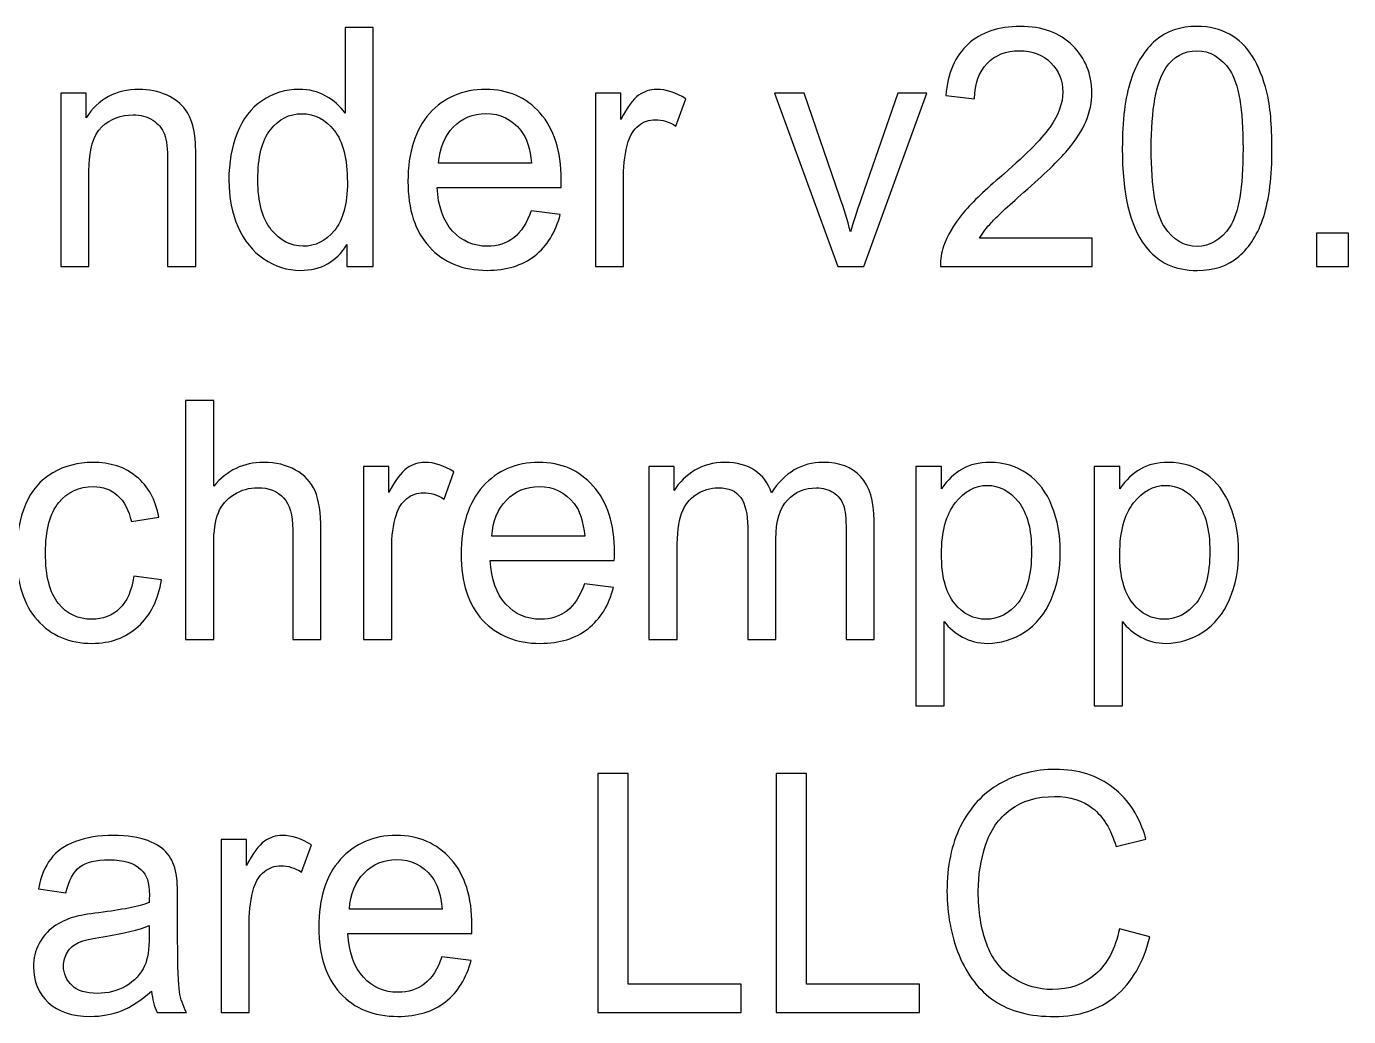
# Model space of a CAD drawing. Header units: millimetres. Extents: x -68.5 to -4.6, y 48.6 to 61.3.
# Drawn here: x -53.58 to -37.66, y 49.35 to 61.27 of the extents above; entities that cross this region are included whole.
import ezdxf

# ---------------------------------------------------------------- set-up
doc = ezdxf.new("R2010")
doc.units = ezdxf.units.MM
doc.header["$MEASUREMENT"] = 0
doc.layers.add('Layer 1', color=7, linetype='Continuous')

msp = doc.modelspace()

# ---------------------------------------------------------------- linework, layer by layer
at = {"layer": 'Layer 1', "color": 5}
for points, knots in [([(-49.7246, 58.3824), (-49.7246, 58.3824), (-49.7246, 58.6458), (-49.7246, 58.6458), (-49.7246, 58.6458), (-49.8513, 58.4387), (-50.0379, 58.3355), (-50.2843, 58.3355), (-50.2843, 58.3355), (-50.4439, 58.3355), (-50.5905, 58.3811), (-50.7244, 58.4729), (-50.7244, 58.4729), (-50.8582, 58.564), (-50.9618, 58.692), (-51.0357, 58.8569), (-51.0357, 58.8569), (-51.1091, 59.021), (-51.1458, 59.2093), (-51.1458, 59.4231), (-51.1458, 59.4231), (-51.1458, 59.6309), (-51.1124, 59.8198), (-51.0461, 59.9894), (-51.0461, 59.9894), (-50.9792, 60.1589), (-50.8794, 60.2889), (-50.7463, 60.3787), (-50.7463, 60.3787), (-50.6131, 60.4692), (-50.4638, 60.5148), (-50.2991, 60.5148), (-50.2991, 60.5148), (-50.1788, 60.5148), (-50.0713, 60.488), (-49.9774, 60.435), (-49.9774, 60.435), (-49.8829, 60.3821), (-49.8063, 60.3131), (-49.7471, 60.2279), (-49.7471, 60.2279), (-49.7471, 60.2279), (-49.7471, 61.2606), (-49.7471, 61.2606), (-49.7471, 61.2606), (-49.7471, 61.2606), (-49.4099, 61.2606), (-49.4099, 61.2606), (-49.4099, 61.2606), (-49.4099, 61.2606), (-49.4099, 58.3824), (-49.4099, 58.3824), (-49.4099, 58.3824), (-49.4099, 58.3824), (-49.7246, 58.3824), (-49.7246, 58.3824)], [0, 0, 0, 0, 0.0666667, 0.0666667, 0.0666667, 0.0666667, 0.1333333, 0.1333333, 0.1333333, 0.1333333, 0.2, 0.2, 0.2, 0.2, 0.2666667, 0.2666667, 0.2666667, 0.2666667, 0.3333333, 0.3333333, 0.3333333, 0.3333333, 0.4, 0.4, 0.4, 0.4, 0.4666667, 0.4666667, 0.4666667, 0.4666667, 0.5333333, 0.5333333, 0.5333333, 0.5333333, 0.6, 0.6, 0.6, 0.6, 0.6666667, 0.6666667, 0.6666667, 0.6666667, 0.7333333, 0.7333333, 0.7333333, 0.7333333, 0.8, 0.8, 0.8, 0.8, 0.8666667, 0.8666667, 0.8666667, 0.8666667, 1, 1, 1, 1]), ([(-40.7521, 58.7222), (-40.7521, 58.7222), (-40.7521, 58.3824), (-40.7521, 58.3824), (-40.7521, 58.3824), (-40.7521, 58.3824), (-42.5786, 58.3824), (-42.5786, 58.3824), (-42.5786, 58.3824), (-42.5812, 58.4675), (-42.5684, 58.5493), (-42.5395, 58.6277), (-42.5395, 58.6277), (-42.4931, 58.7577), (-42.4185, 58.885), (-42.3162, 59.011), (-42.3162, 59.011), (-42.2132, 59.1363), (-42.0653, 59.2817), (-41.8722, 59.4466), (-41.8722, 59.4466), (-41.5718, 59.7032), (-41.3685, 59.9063), (-41.263, 60.0564), (-41.263, 60.0564), (-41.1574, 60.2058), (-41.1047, 60.3479), (-41.1047, 60.4813), (-41.1047, 60.4813), (-41.1047, 60.6213), (-41.1529, 60.7393), (-41.2488, 60.8358), (-41.2488, 60.8358), (-41.3453, 60.9316), (-41.4708, 60.9798), (-41.6252, 60.9798), (-41.6252, 60.9798), (-41.7886, 60.9798), (-41.9192, 60.9289), (-42.017, 60.8264), (-42.017, 60.8264), (-42.1154, 60.7245), (-42.165, 60.5831), (-42.1663, 60.4029), (-42.1663, 60.4029), (-42.1663, 60.4029), (-42.515, 60.4397), (-42.515, 60.4397), (-42.515, 60.4397), (-42.4912, 60.7111), (-42.4011, 60.9175), (-42.2454, 61.0596), (-42.2454, 61.0596), (-42.0897, 61.2017), (-41.88, 61.2727), (-41.6175, 61.2727), (-41.6175, 61.2727), (-41.3524, 61.2727), (-41.1427, 61.1956), (-40.9883, 61.0428), (-40.9883, 61.0428), (-40.8332, 60.8894), (-40.7559, 60.6997), (-40.7559, 60.4732), (-40.7559, 60.4732), (-40.7559, 60.358), (-40.7785, 60.2447), (-40.8242, 60.1335), (-40.8242, 60.1335), (-40.8692, 60.0222), (-40.9445, 59.9049), (-41.0493, 59.7823), (-41.0493, 59.7823), (-41.1543, 59.659), (-41.3286, 59.4901), (-41.5724, 59.2757), (-41.5724, 59.2757), (-41.7757, 59.0974), (-41.9063, 58.9768), (-41.9643, 58.9131), (-41.9643, 58.9131), (-42.0222, 58.8502), (-42.0698, 58.7865), (-42.1077, 58.7222), (-42.1077, 58.7222), (-42.1077, 58.7222), (-40.7521, 58.7222), (-40.7521, 58.7222)], [0, 0, 0, 0, 0.0434783, 0.0434783, 0.0434783, 0.0434783, 0.0869565, 0.0869565, 0.0869565, 0.0869565, 0.1304348, 0.1304348, 0.1304348, 0.1304348, 0.173913, 0.173913, 0.173913, 0.173913, 0.2173913, 0.2173913, 0.2173913, 0.2173913, 0.2608696, 0.2608696, 0.2608696, 0.2608696, 0.3043478, 0.3043478, 0.3043478, 0.3043478, 0.3478261, 0.3478261, 0.3478261, 0.3478261, 0.3913043, 0.3913043, 0.3913043, 0.3913043, 0.4347826, 0.4347826, 0.4347826, 0.4347826, 0.4782609, 0.4782609, 0.4782609, 0.4782609, 0.5217391, 0.5217391, 0.5217391, 0.5217391, 0.5652174, 0.5652174, 0.5652174, 0.5652174, 0.6086957, 0.6086957, 0.6086957, 0.6086957, 0.6521739, 0.6521739, 0.6521739, 0.6521739, 0.6956522, 0.6956522, 0.6956522, 0.6956522, 0.7391304, 0.7391304, 0.7391304, 0.7391304, 0.7826087, 0.7826087, 0.7826087, 0.7826087, 0.826087, 0.826087, 0.826087, 0.826087, 0.8695652, 0.8695652, 0.8695652, 0.8695652, 0.9130435, 0.9130435, 0.9130435, 0.9130435, 1, 1, 1, 1]), ([(-40.3886, 59.8017), (-40.3886, 60.1422), (-40.3552, 60.4163), (-40.2876, 60.6233), (-40.2876, 60.6233), (-40.2207, 60.8311), (-40.1204, 60.9912), (-39.9878, 61.1038), (-39.9878, 61.1038), (-39.8553, 61.2164), (-39.6886, 61.2727), (-39.488, 61.2727), (-39.488, 61.2727), (-39.3393, 61.2727), (-39.2094, 61.2412), (-39.0974, 61.1789), (-39.0974, 61.1789), (-38.9855, 61.1172), (-38.8934, 61.0274), (-38.8202, 60.9101), (-38.8202, 60.9101), (-38.7474, 60.7929), (-38.6902, 60.6501), (-38.649, 60.4819), (-38.649, 60.4819), (-38.6071, 60.3137), (-38.5866, 60.0872), (-38.5866, 59.8017), (-38.5866, 59.8017), (-38.5866, 59.464), (-38.62, 59.1919), (-38.6863, 58.9842), (-38.6863, 58.9842), (-38.7532, 58.7764), (-38.8529, 58.6163), (-38.9855, 58.503), (-38.9855, 58.503), (-39.118, 58.3898), (-39.2853, 58.3335), (-39.488, 58.3335), (-39.488, 58.3335), (-39.7543, 58.3335), (-39.9634, 58.4327), (-40.1152, 58.6317), (-40.1152, 58.6317), (-40.2973, 58.8709), (-40.3886, 59.2616), (-40.3886, 59.8017)], [0, 0, 0, 0, 0.0769231, 0.0769231, 0.0769231, 0.0769231, 0.1538462, 0.1538462, 0.1538462, 0.1538462, 0.2307692, 0.2307692, 0.2307692, 0.2307692, 0.3076923, 0.3076923, 0.3076923, 0.3076923, 0.3846154, 0.3846154, 0.3846154, 0.3846154, 0.4615385, 0.4615385, 0.4615385, 0.4615385, 0.5384615, 0.5384615, 0.5384615, 0.5384615, 0.6153846, 0.6153846, 0.6153846, 0.6153846, 0.6923077, 0.6923077, 0.6923077, 0.6923077, 0.7692308, 0.7692308, 0.7692308, 0.7692308, 0.8461538, 0.8461538, 0.8461538, 0.8461538, 1, 1, 1, 1]), ([(-40.0399, 59.8017), (-40.0399, 59.3293), (-39.9866, 59.015), (-39.8804, 58.8582), (-39.8804, 58.8582), (-39.7743, 58.7021), (-39.6436, 58.6236), (-39.488, 58.6236), (-39.488, 58.6236), (-39.3316, 58.6236), (-39.201, 58.7027), (-39.0948, 58.8595), (-39.0948, 58.8595), (-38.9887, 59.0163), (-38.9353, 59.3306), (-38.9353, 59.8017), (-38.9353, 59.8017), (-38.9353, 60.2755), (-38.9887, 60.5905), (-39.0948, 60.746), (-39.0948, 60.746), (-39.201, 60.9021), (-39.3328, 60.9798), (-39.4912, 60.9798), (-39.4912, 60.9798), (-39.6475, 60.9798), (-39.7717, 60.9108), (-39.8649, 60.7734), (-39.8649, 60.7734), (-39.9814, 60.5985), (-40.0399, 60.2742), (-40.0399, 59.8017)], [0, 0, 0, 0, 0.1111111, 0.1111111, 0.1111111, 0.1111111, 0.2222222, 0.2222222, 0.2222222, 0.2222222, 0.3333333, 0.3333333, 0.3333333, 0.3333333, 0.4444444, 0.4444444, 0.4444444, 0.4444444, 0.5555556, 0.5555556, 0.5555556, 0.5555556, 0.6666667, 0.6666667, 0.6666667, 0.6666667, 0.7777778, 0.7777778, 0.7777778, 0.7777778, 1, 1, 1, 1]), ([(-53.1698, 58.3824), (-53.1698, 58.3824), (-53.1698, 60.4672), (-53.1698, 60.4672), (-53.1698, 60.4672), (-53.1698, 60.4672), (-52.8649, 60.4672), (-52.8649, 60.4672), (-52.8649, 60.4672), (-52.8649, 60.4672), (-52.8649, 60.171), (-52.8649, 60.171), (-52.8649, 60.171), (-52.7175, 60.4002), (-52.5052, 60.5148), (-52.2279, 60.5148), (-52.2279, 60.5148), (-52.107, 60.5148), (-51.9963, 60.492), (-51.8953, 60.4471), (-51.8953, 60.4471), (-51.7936, 60.4015), (-51.7183, 60.3425), (-51.6681, 60.2688), (-51.6681, 60.2688), (-51.6173, 60.1958), (-51.5826, 60.1087), (-51.562, 60.0081), (-51.562, 60.0081), (-51.5497, 59.9425), (-51.5433, 59.8279), (-51.5433, 59.6644), (-51.5433, 59.6644), (-51.5433, 59.6644), (-51.5433, 58.3824), (-51.5433, 58.3824), (-51.5433, 58.3824), (-51.5433, 58.3824), (-51.8831, 58.3824), (-51.8831, 58.3824), (-51.8831, 58.3824), (-51.8831, 58.3824), (-51.8831, 59.651), (-51.8831, 59.651), (-51.8831, 59.651), (-51.8831, 59.7944), (-51.8959, 59.9023), (-51.9222, 59.974), (-51.9222, 59.974), (-51.9487, 60.045), (-51.9956, 60.102), (-52.0625, 60.1442), (-52.0625, 60.1442), (-52.1301, 60.1871), (-52.2085, 60.2085), (-52.2993, 60.2085), (-52.2993, 60.2085), (-52.4441, 60.2085), (-52.5683, 60.1603), (-52.6738, 60.0651), (-52.6738, 60.0651), (-52.7786, 59.9693), (-52.8308, 59.7883), (-52.8308, 59.521), (-52.8308, 59.521), (-52.8308, 59.521), (-52.8308, 58.3824), (-52.8308, 58.3824), (-52.8308, 58.3824), (-52.8308, 58.3824), (-53.1698, 58.3824), (-53.1698, 58.3824)], [0, 0, 0, 0, 0.0526316, 0.0526316, 0.0526316, 0.0526316, 0.1052632, 0.1052632, 0.1052632, 0.1052632, 0.1578947, 0.1578947, 0.1578947, 0.1578947, 0.2105263, 0.2105263, 0.2105263, 0.2105263, 0.2631579, 0.2631579, 0.2631579, 0.2631579, 0.3157895, 0.3157895, 0.3157895, 0.3157895, 0.3684211, 0.3684211, 0.3684211, 0.3684211, 0.4210526, 0.4210526, 0.4210526, 0.4210526, 0.4736842, 0.4736842, 0.4736842, 0.4736842, 0.5263158, 0.5263158, 0.5263158, 0.5263158, 0.5789474, 0.5789474, 0.5789474, 0.5789474, 0.6315789, 0.6315789, 0.6315789, 0.6315789, 0.6842105, 0.6842105, 0.6842105, 0.6842105, 0.7368421, 0.7368421, 0.7368421, 0.7368421, 0.7894737, 0.7894737, 0.7894737, 0.7894737, 0.8421053, 0.8421053, 0.8421053, 0.8421053, 0.8947368, 0.8947368, 0.8947368, 0.8947368, 1, 1, 1, 1]), ([(-47.5062, 59.0539), (-47.5062, 59.0539), (-47.1556, 59.009), (-47.1556, 59.009), (-47.1556, 59.009), (-47.2109, 58.7952), (-47.3133, 58.6297), (-47.4625, 58.5117), (-47.4625, 58.5117), (-47.6124, 58.3945), (-47.8035, 58.3355), (-48.0357, 58.3355), (-48.0357, 58.3355), (-48.3284, 58.3355), (-48.5608, 58.4293), (-48.7319, 58.6169), (-48.7319, 58.6169), (-48.9036, 58.8046), (-48.9893, 59.0679), (-48.9893, 59.407), (-48.9893, 59.407), (-48.9893, 59.7582), (-48.9024, 60.0303), (-48.7293, 60.2239), (-48.7293, 60.2239), (-48.5556, 60.4176), (-48.331, 60.5148), (-48.0544, 60.5148), (-48.0544, 60.5148), (-47.7868, 60.5148), (-47.568, 60.4196), (-47.3988, 60.23), (-47.3988, 60.23), (-47.229, 60.0403), (-47.144, 59.7729), (-47.144, 59.4291), (-47.144, 59.4291), (-47.144, 59.4077), (-47.1447, 59.3762), (-47.1459, 59.3347), (-47.1459, 59.3347), (-47.1459, 59.3347), (-48.6385, 59.3347), (-48.6385, 59.3347), (-48.6385, 59.3347), (-48.6264, 59.1055), (-48.5639, 58.9299), (-48.452, 58.8086), (-48.452, 58.8086), (-48.3401, 58.6866), (-48.2011, 58.6257), (-48.0338, 58.6257), (-48.0338, 58.6257), (-47.9097, 58.6257), (-47.8035, 58.6598), (-47.7153, 58.7282), (-47.7153, 58.7282), (-47.6272, 58.7959), (-47.5577, 58.9044), (-47.5062, 59.0539)], [0, 0, 0, 0, 0.0625, 0.0625, 0.0625, 0.0625, 0.125, 0.125, 0.125, 0.125, 0.1875, 0.1875, 0.1875, 0.1875, 0.25, 0.25, 0.25, 0.25, 0.3125, 0.3125, 0.3125, 0.3125, 0.375, 0.375, 0.375, 0.375, 0.4375, 0.4375, 0.4375, 0.4375, 0.5, 0.5, 0.5, 0.5, 0.5625, 0.5625, 0.5625, 0.5625, 0.625, 0.625, 0.625, 0.625, 0.6875, 0.6875, 0.6875, 0.6875, 0.75, 0.75, 0.75, 0.75, 0.8125, 0.8125, 0.8125, 0.8125, 0.875, 0.875, 0.875, 0.875, 1, 1, 1, 1]), ([(-46.7329, 58.3824), (-46.7329, 58.3824), (-46.7329, 60.4672), (-46.7329, 60.4672), (-46.7329, 60.4672), (-46.7329, 60.4672), (-46.428, 60.4672), (-46.428, 60.4672), (-46.428, 60.4672), (-46.428, 60.4672), (-46.428, 60.1516), (-46.428, 60.1516), (-46.428, 60.1516), (-46.3501, 60.299), (-46.2781, 60.3968), (-46.2118, 60.4437), (-46.2118, 60.4437), (-46.1462, 60.4906), (-46.0735, 60.5148), (-45.9943, 60.5148), (-45.9943, 60.5148), (-45.8799, 60.5148), (-45.764, 60.4766), (-45.6456, 60.4008), (-45.6456, 60.4008), (-45.6456, 60.4008), (-45.7628, 60.0725), (-45.7628, 60.0725), (-45.7628, 60.0725), (-45.8451, 60.1241), (-45.9281, 60.1495), (-46.0111, 60.1495), (-46.0111, 60.1495), (-46.0857, 60.1495), (-46.152, 60.1261), (-46.2112, 60.0798), (-46.2112, 60.0798), (-46.2703, 60.0329), (-46.3122, 59.9686), (-46.3373, 59.8862), (-46.3373, 59.8862), (-46.3753, 59.7609), (-46.3939, 59.6235), (-46.3939, 59.474), (-46.3939, 59.474), (-46.3939, 59.474), (-46.3939, 58.3824), (-46.3939, 58.3824), (-46.3939, 58.3824), (-46.3939, 58.3824), (-46.7329, 58.3824), (-46.7329, 58.3824)], [0, 0, 0, 0, 0.0714286, 0.0714286, 0.0714286, 0.0714286, 0.1428571, 0.1428571, 0.1428571, 0.1428571, 0.2142857, 0.2142857, 0.2142857, 0.2142857, 0.2857143, 0.2857143, 0.2857143, 0.2857143, 0.3571429, 0.3571429, 0.3571429, 0.3571429, 0.4285714, 0.4285714, 0.4285714, 0.4285714, 0.5, 0.5, 0.5, 0.5, 0.5714286, 0.5714286, 0.5714286, 0.5714286, 0.6428571, 0.6428571, 0.6428571, 0.6428571, 0.7142857, 0.7142857, 0.7142857, 0.7142857, 0.7857143, 0.7857143, 0.7857143, 0.7857143, 0.8571429, 0.8571429, 0.8571429, 0.8571429, 1, 1, 1, 1]), ([(-43.8152, 58.3824), (-43.8152, 58.3824), (-44.577, 60.4672), (-44.577, 60.4672), (-44.577, 60.4672), (-44.577, 60.4672), (-44.2186, 60.4672), (-44.2186, 60.4672), (-44.2186, 60.4672), (-44.2186, 60.4672), (-43.7889, 59.2187), (-43.7889, 59.2187), (-43.7889, 59.2187), (-43.7425, 59.084), (-43.7001, 58.944), (-43.6608, 58.7986), (-43.6608, 58.7986), (-43.6306, 58.9085), (-43.5887, 59.0405), (-43.5347, 59.1953), (-43.5347, 59.1953), (-43.5347, 59.1953), (-43.0895, 60.4672), (-43.0895, 60.4672), (-43.0895, 60.4672), (-43.0895, 60.4672), (-42.7408, 60.4672), (-42.7408, 60.4672), (-42.7408, 60.4672), (-42.7408, 60.4672), (-43.4987, 58.3824), (-43.4987, 58.3824), (-43.4987, 58.3824), (-43.4987, 58.3824), (-43.8152, 58.3824), (-43.8152, 58.3824)], [0, 0, 0, 0, 0.1, 0.1, 0.1, 0.1, 0.2, 0.2, 0.2, 0.2, 0.3, 0.3, 0.3, 0.3, 0.4, 0.4, 0.4, 0.4, 0.5, 0.5, 0.5, 0.5, 0.6, 0.6, 0.6, 0.6, 0.7, 0.7, 0.7, 0.7, 0.8, 0.8, 0.8, 0.8, 1, 1, 1, 1]), ([(-50.7971, 59.4231), (-50.7971, 59.1557), (-50.743, 58.956), (-50.6349, 58.824), (-50.6349, 58.824), (-50.5269, 58.692), (-50.3995, 58.6257), (-50.2521, 58.6257), (-50.2521, 58.6257), (-50.1042, 58.6257), (-49.978, 58.6893), (-49.8744, 58.8153), (-49.8744, 58.8153), (-49.7708, 58.9413), (-49.7188, 59.1343), (-49.7188, 59.3936), (-49.7188, 59.3936), (-49.7188, 59.6791), (-49.7715, 59.8882), (-49.877, 60.0215), (-49.877, 60.0215), (-49.9825, 60.1556), (-50.1125, 60.2219), (-50.2676, 60.2219), (-50.2676, 60.2219), (-50.4181, 60.2219), (-50.5442, 60.1576), (-50.6453, 60.0296), (-50.6453, 60.0296), (-50.7463, 59.9016), (-50.7971, 59.6992), (-50.7971, 59.4231)], [0, 0, 0, 0, 0.1111111, 0.1111111, 0.1111111, 0.1111111, 0.2222222, 0.2222222, 0.2222222, 0.2222222, 0.3333333, 0.3333333, 0.3333333, 0.3333333, 0.4444444, 0.4444444, 0.4444444, 0.4444444, 0.5555556, 0.5555556, 0.5555556, 0.5555556, 0.6666667, 0.6666667, 0.6666667, 0.6666667, 0.7777778, 0.7777778, 0.7777778, 0.7777778, 1, 1, 1, 1]), ([(-48.6199, 59.6255), (-48.6199, 59.6255), (-47.5024, 59.6255), (-47.5024, 59.6255), (-47.5024, 59.6255), (-47.5172, 59.8004), (-47.5603, 59.9324), (-47.6304, 60.0195), (-47.6304, 60.0195), (-47.7385, 60.1556), (-47.8787, 60.2239), (-48.0505, 60.2239), (-48.0505, 60.2239), (-48.2062, 60.2239), (-48.3375, 60.1696), (-48.4436, 60.0611), (-48.4436, 60.0611), (-48.5498, 59.9525), (-48.6084, 59.8071), (-48.6199, 59.6255)], [0, 0, 0, 0, 0.1666667, 0.1666667, 0.1666667, 0.1666667, 0.3333333, 0.3333333, 0.3333333, 0.3333333, 0.5, 0.5, 0.5, 0.5, 0.6666667, 0.6666667, 0.6666667, 0.6666667, 1, 1, 1, 1]), ([(-38.0513, 58.3824), (-38.0513, 58.3824), (-38.0513, 58.7852), (-38.0513, 58.7852), (-38.0513, 58.7852), (-38.0513, 58.7852), (-37.6645, 58.7852), (-37.6645, 58.7852), (-37.6645, 58.7852), (-37.6645, 58.7852), (-37.6645, 58.3824), (-37.6645, 58.3824), (-37.6645, 58.3824), (-37.6645, 58.3824), (-38.0513, 58.3824), (-38.0513, 58.3824)], [0, 0, 0, 0, 0.2, 0.2, 0.2, 0.2, 0.4, 0.4, 0.4, 0.4, 0.6, 0.6, 0.6, 0.6, 1, 1, 1, 1]), ([(-51.6676, 53.8905), (-51.6676, 53.8905), (-51.6676, 56.7687), (-51.6676, 56.7687), (-51.6676, 56.7687), (-51.6676, 56.7687), (-51.3286, 56.7687), (-51.3286, 56.7687), (-51.3286, 56.7687), (-51.3286, 56.7687), (-51.3286, 55.736), (-51.3286, 55.736), (-51.3286, 55.736), (-51.1703, 55.927), (-50.9702, 56.0229), (-50.7289, 56.0229), (-50.7289, 56.0229), (-50.581, 56.0229), (-50.4522, 55.992), (-50.3429, 55.9311), (-50.3429, 55.9311), (-50.2335, 55.8707), (-50.155, 55.7863), (-50.108, 55.6791), (-50.108, 55.6791), (-50.0611, 55.5719), (-50.0373, 55.4157), (-50.0373, 55.212), (-50.0373, 55.212), (-50.0373, 55.212), (-50.0373, 53.8905), (-50.0373, 53.8905), (-50.0373, 53.8905), (-50.0373, 53.8905), (-50.3769, 53.8905), (-50.3769, 53.8905), (-50.3769, 53.8905), (-50.3769, 53.8905), (-50.3769, 55.212), (-50.3769, 55.212), (-50.3769, 55.212), (-50.3769, 55.3882), (-50.4136, 55.5169), (-50.487, 55.5973), (-50.487, 55.5973), (-50.5603, 55.6777), (-50.6646, 55.7186), (-50.799, 55.7186), (-50.799, 55.7186), (-50.8994, 55.7186), (-50.994, 55.6911), (-51.0828, 55.6369), (-51.0828, 55.6369), (-51.1716, 55.5826), (-51.2346, 55.5089), (-51.2719, 55.4157), (-51.2719, 55.4157), (-51.3098, 55.3232), (-51.3286, 55.1946), (-51.3286, 55.0311), (-51.3286, 55.0311), (-51.3286, 55.0311), (-51.3286, 53.8905), (-51.3286, 53.8905), (-51.3286, 53.8905), (-51.3286, 53.8905), (-51.6676, 53.8905), (-51.6676, 53.8905)], [0, 0, 0, 0, 0.0555556, 0.0555556, 0.0555556, 0.0555556, 0.1111111, 0.1111111, 0.1111111, 0.1111111, 0.1666667, 0.1666667, 0.1666667, 0.1666667, 0.2222222, 0.2222222, 0.2222222, 0.2222222, 0.2777778, 0.2777778, 0.2777778, 0.2777778, 0.3333333, 0.3333333, 0.3333333, 0.3333333, 0.3888889, 0.3888889, 0.3888889, 0.3888889, 0.4444444, 0.4444444, 0.4444444, 0.4444444, 0.5, 0.5, 0.5, 0.5, 0.5555556, 0.5555556, 0.5555556, 0.5555556, 0.6111111, 0.6111111, 0.6111111, 0.6111111, 0.6666667, 0.6666667, 0.6666667, 0.6666667, 0.7222222, 0.7222222, 0.7222222, 0.7222222, 0.7777778, 0.7777778, 0.7777778, 0.7777778, 0.8333333, 0.8333333, 0.8333333, 0.8333333, 0.8888889, 0.8888889, 0.8888889, 0.8888889, 1, 1, 1, 1]), ([(-52.2918, 54.6545), (-52.2918, 54.6545), (-51.9584, 54.6089), (-51.9584, 54.6089), (-51.9584, 54.6089), (-51.9945, 54.3696), (-52.0878, 54.182), (-52.2383, 54.0466), (-52.2383, 54.0466), (-52.3883, 53.9113), (-52.5729, 53.8436), (-52.7917, 53.8436), (-52.7917, 53.8436), (-53.0651, 53.8436), (-53.2857, 53.9367), (-53.4517, 54.123), (-53.4517, 54.123), (-53.6184, 54.3093), (-53.702, 54.5767), (-53.702, 54.9252), (-53.702, 54.9252), (-53.702, 55.1504), (-53.666, 55.3474), (-53.5946, 55.5162), (-53.5946, 55.5162), (-53.5225, 55.6851), (-53.4138, 55.8118), (-53.2671, 55.8962), (-53.2671, 55.8962), (-53.1211, 55.9806), (-52.9615, 56.0229), (-52.7897, 56.0229), (-52.7897, 56.0229), (-52.5722, 56.0229), (-52.394, 55.9652), (-52.2564, 55.8506), (-52.2564, 55.8506), (-52.118, 55.736), (-52.0292, 55.5739), (-51.99, 55.3628), (-51.99, 55.3628), (-51.99, 55.3628), (-52.32, 55.3098), (-52.32, 55.3098), (-52.32, 55.3098), (-52.3516, 55.4499), (-52.4069, 55.5551), (-52.4867, 55.6261), (-52.4867, 55.6261), (-52.5665, 55.6965), (-52.6629, 55.732), (-52.7762, 55.732), (-52.7762, 55.732), (-52.9473, 55.732), (-53.0863, 55.6684), (-53.1931, 55.5404), (-53.1931, 55.5404), (-53.3, 55.413), (-53.3533, 55.2113), (-53.3533, 54.9352), (-53.3533, 54.9352), (-53.3533, 54.6551), (-53.3019, 54.4514), (-53.1983, 54.3241), (-53.1983, 54.3241), (-53.0954, 54.1974), (-52.9609, 54.1338), (-52.7949, 54.1338), (-52.7949, 54.1338), (-52.6617, 54.1338), (-52.551, 54.1766), (-52.4616, 54.2618), (-52.4616, 54.2618), (-52.3721, 54.3469), (-52.3156, 54.4775), (-52.2918, 54.6545)], [0, 0, 0, 0, 0.05, 0.05, 0.05, 0.05, 0.1, 0.1, 0.1, 0.1, 0.15, 0.15, 0.15, 0.15, 0.2, 0.2, 0.2, 0.2, 0.25, 0.25, 0.25, 0.25, 0.3, 0.3, 0.3, 0.3, 0.35, 0.35, 0.35, 0.35, 0.4, 0.4, 0.4, 0.4, 0.45, 0.45, 0.45, 0.45, 0.5, 0.5, 0.5, 0.5, 0.55, 0.55, 0.55, 0.55, 0.6, 0.6, 0.6, 0.6, 0.65, 0.65, 0.65, 0.65, 0.7, 0.7, 0.7, 0.7, 0.75, 0.75, 0.75, 0.75, 0.8, 0.8, 0.8, 0.8, 0.85, 0.85, 0.85, 0.85, 0.9, 0.9, 0.9, 0.9, 1, 1, 1, 1]), ([(-49.5245, 53.8905), (-49.5245, 53.8905), (-49.5245, 55.9753), (-49.5245, 55.9753), (-49.5245, 55.9753), (-49.5245, 55.9753), (-49.2196, 55.9753), (-49.2196, 55.9753), (-49.2196, 55.9753), (-49.2196, 55.9753), (-49.2196, 55.6597), (-49.2196, 55.6597), (-49.2196, 55.6597), (-49.1417, 55.8071), (-49.0697, 55.9049), (-49.0034, 55.9518), (-49.0034, 55.9518), (-48.9378, 55.9987), (-48.8651, 56.0229), (-48.7859, 56.0229), (-48.7859, 56.0229), (-48.6715, 56.0229), (-48.5556, 55.9847), (-48.4372, 55.9089), (-48.4372, 55.9089), (-48.4372, 55.9089), (-48.5544, 55.5806), (-48.5544, 55.5806), (-48.5544, 55.5806), (-48.6367, 55.6322), (-48.7197, 55.6576), (-48.8027, 55.6576), (-48.8027, 55.6576), (-48.8773, 55.6576), (-48.9436, 55.6342), (-49.0028, 55.5879), (-49.0028, 55.5879), (-49.0619, 55.541), (-49.1038, 55.4767), (-49.1289, 55.3943), (-49.1289, 55.3943), (-49.1669, 55.269), (-49.1855, 55.1316), (-49.1855, 54.9821), (-49.1855, 54.9821), (-49.1855, 54.9821), (-49.1855, 53.8905), (-49.1855, 53.8905), (-49.1855, 53.8905), (-49.1855, 53.8905), (-49.5245, 53.8905), (-49.5245, 53.8905)], [0, 0, 0, 0, 0.0714286, 0.0714286, 0.0714286, 0.0714286, 0.1428571, 0.1428571, 0.1428571, 0.1428571, 0.2142857, 0.2142857, 0.2142857, 0.2142857, 0.2857143, 0.2857143, 0.2857143, 0.2857143, 0.3571429, 0.3571429, 0.3571429, 0.3571429, 0.4285714, 0.4285714, 0.4285714, 0.4285714, 0.5, 0.5, 0.5, 0.5, 0.5714286, 0.5714286, 0.5714286, 0.5714286, 0.6428571, 0.6428571, 0.6428571, 0.6428571, 0.7142857, 0.7142857, 0.7142857, 0.7142857, 0.7857143, 0.7857143, 0.7857143, 0.7857143, 0.8571429, 0.8571429, 0.8571429, 0.8571429, 1, 1, 1, 1]), ([(-46.8654, 54.562), (-46.8654, 54.562), (-46.5148, 54.5171), (-46.5148, 54.5171), (-46.5148, 54.5171), (-46.5701, 54.3033), (-46.6725, 54.1378), (-46.8217, 54.0198), (-46.8217, 54.0198), (-46.9716, 53.9026), (-47.1627, 53.8436), (-47.3949, 53.8436), (-47.3949, 53.8436), (-47.6876, 53.8436), (-47.92, 53.9374), (-48.0911, 54.125), (-48.0911, 54.125), (-48.2628, 54.3127), (-48.3485, 54.576), (-48.3485, 54.9151), (-48.3485, 54.9151), (-48.3485, 55.2663), (-48.2616, 55.5384), (-48.0885, 55.732), (-48.0885, 55.732), (-47.9148, 55.9257), (-47.6902, 56.0229), (-47.4136, 56.0229), (-47.4136, 56.0229), (-47.146, 56.0229), (-46.9272, 55.9277), (-46.758, 55.7381), (-46.758, 55.7381), (-46.5882, 55.5484), (-46.5032, 55.281), (-46.5032, 54.9372), (-46.5032, 54.9372), (-46.5032, 54.9158), (-46.5039, 54.8843), (-46.5051, 54.8428), (-46.5051, 54.8428), (-46.5051, 54.8428), (-47.9977, 54.8428), (-47.9977, 54.8428), (-47.9977, 54.8428), (-47.9856, 54.6136), (-47.9231, 54.438), (-47.8112, 54.3167), (-47.8112, 54.3167), (-47.6993, 54.1947), (-47.5603, 54.1338), (-47.393, 54.1338), (-47.393, 54.1338), (-47.2689, 54.1338), (-47.1627, 54.1679), (-47.0745, 54.2363), (-47.0745, 54.2363), (-46.9864, 54.304), (-46.9169, 54.4125), (-46.8654, 54.562)], [0, 0, 0, 0, 0.0625, 0.0625, 0.0625, 0.0625, 0.125, 0.125, 0.125, 0.125, 0.1875, 0.1875, 0.1875, 0.1875, 0.25, 0.25, 0.25, 0.25, 0.3125, 0.3125, 0.3125, 0.3125, 0.375, 0.375, 0.375, 0.375, 0.4375, 0.4375, 0.4375, 0.4375, 0.5, 0.5, 0.5, 0.5, 0.5625, 0.5625, 0.5625, 0.5625, 0.625, 0.625, 0.625, 0.625, 0.6875, 0.6875, 0.6875, 0.6875, 0.75, 0.75, 0.75, 0.75, 0.8125, 0.8125, 0.8125, 0.8125, 0.875, 0.875, 0.875, 0.875, 1, 1, 1, 1]), ([(-46.0883, 53.8905), (-46.0883, 53.8905), (-46.0883, 55.9753), (-46.0883, 55.9753), (-46.0883, 55.9753), (-46.0883, 55.9753), (-45.7853, 55.9753), (-45.7853, 55.9753), (-45.7853, 55.9753), (-45.7853, 55.9753), (-45.7853, 55.6831), (-45.7853, 55.6831), (-45.7853, 55.6831), (-45.7222, 55.785), (-45.6386, 55.8674), (-45.5343, 55.929), (-45.5343, 55.929), (-45.4301, 55.9914), (-45.3111, 56.0229), (-45.1779, 56.0229), (-45.1779, 56.0229), (-45.03, 56.0229), (-44.9083, 55.9907), (-44.8138, 55.9264), (-44.8138, 55.9264), (-44.7185, 55.862), (-44.6516, 55.7729), (-44.613, 55.6576), (-44.613, 55.6576), (-44.4541, 55.9009), (-44.2482, 56.0229), (-43.9947, 56.0229), (-43.9947, 56.0229), (-43.7959, 56.0229), (-43.6434, 55.9652), (-43.5367, 55.8506), (-43.5367, 55.8506), (-43.4298, 55.736), (-43.3764, 55.5598), (-43.3764, 55.3219), (-43.3764, 55.3219), (-43.3764, 55.3219), (-43.3764, 53.8905), (-43.3764, 53.8905), (-43.3764, 53.8905), (-43.3764, 53.8905), (-43.7136, 53.8905), (-43.7136, 53.8905), (-43.7136, 53.8905), (-43.7136, 53.8905), (-43.7136, 55.204), (-43.7136, 55.204), (-43.7136, 55.204), (-43.7136, 55.3454), (-43.7246, 55.4472), (-43.7464, 55.5095), (-43.7464, 55.5095), (-43.7689, 55.5712), (-43.8088, 55.6215), (-43.8661, 55.6597), (-43.8661, 55.6597), (-43.924, 55.6972), (-43.9921, 55.7166), (-44.07, 55.7166), (-44.07, 55.7166), (-44.2109, 55.7166), (-44.3274, 55.6677), (-44.4206, 55.5699), (-44.4206, 55.5699), (-44.5133, 55.4727), (-44.5603, 55.3165), (-44.5603, 55.1021), (-44.5603, 55.1021), (-44.5603, 55.1021), (-44.5603, 53.8905), (-44.5603, 53.8905), (-44.5603, 53.8905), (-44.5603, 53.8905), (-44.8993, 53.8905), (-44.8993, 53.8905), (-44.8993, 53.8905), (-44.8993, 53.8905), (-44.8993, 55.2448), (-44.8993, 55.2448), (-44.8993, 55.2448), (-44.8993, 55.4023), (-44.927, 55.5203), (-44.9824, 55.5987), (-44.9824, 55.5987), (-45.0377, 55.6771), (-45.1277, 55.7166), (-45.2539, 55.7166), (-45.2539, 55.7166), (-45.349, 55.7166), (-45.4372, 55.6905), (-45.5183, 55.6375), (-45.5183, 55.6375), (-45.5993, 55.5853), (-45.6585, 55.5089), (-45.6945, 55.4084), (-45.6945, 55.4084), (-45.7312, 55.3072), (-45.7493, 55.1617), (-45.7493, 54.9721), (-45.7493, 54.9721), (-45.7493, 54.9721), (-45.7493, 53.8905), (-45.7493, 53.8905), (-45.7493, 53.8905), (-45.7493, 53.8905), (-46.0883, 53.8905), (-46.0883, 53.8905)], [0, 0, 0, 0, 0.0344828, 0.0344828, 0.0344828, 0.0344828, 0.0689655, 0.0689655, 0.0689655, 0.0689655, 0.1034483, 0.1034483, 0.1034483, 0.1034483, 0.137931, 0.137931, 0.137931, 0.137931, 0.1724138, 0.1724138, 0.1724138, 0.1724138, 0.2068966, 0.2068966, 0.2068966, 0.2068966, 0.2413793, 0.2413793, 0.2413793, 0.2413793, 0.2758621, 0.2758621, 0.2758621, 0.2758621, 0.3103448, 0.3103448, 0.3103448, 0.3103448, 0.3448276, 0.3448276, 0.3448276, 0.3448276, 0.3793103, 0.3793103, 0.3793103, 0.3793103, 0.4137931, 0.4137931, 0.4137931, 0.4137931, 0.4482759, 0.4482759, 0.4482759, 0.4482759, 0.4827586, 0.4827586, 0.4827586, 0.4827586, 0.5172414, 0.5172414, 0.5172414, 0.5172414, 0.5517241, 0.5517241, 0.5517241, 0.5517241, 0.5862069, 0.5862069, 0.5862069, 0.5862069, 0.6206897, 0.6206897, 0.6206897, 0.6206897, 0.6551724, 0.6551724, 0.6551724, 0.6551724, 0.6896552, 0.6896552, 0.6896552, 0.6896552, 0.7241379, 0.7241379, 0.7241379, 0.7241379, 0.7586207, 0.7586207, 0.7586207, 0.7586207, 0.7931034, 0.7931034, 0.7931034, 0.7931034, 0.8275862, 0.8275862, 0.8275862, 0.8275862, 0.862069, 0.862069, 0.862069, 0.862069, 0.8965517, 0.8965517, 0.8965517, 0.8965517, 0.9310345, 0.9310345, 0.9310345, 0.9310345, 1, 1, 1, 1]), ([(-42.8727, 53.0917), (-42.8727, 53.0917), (-42.8727, 55.9753), (-42.8727, 55.9753), (-42.8727, 55.9753), (-42.8727, 55.9753), (-42.5639, 55.9753), (-42.5639, 55.9753), (-42.5639, 55.9753), (-42.5639, 55.9753), (-42.5639, 55.7046), (-42.5639, 55.7046), (-42.5639, 55.7046), (-42.4911, 55.8104), (-42.4089, 55.8902), (-42.3168, 55.9431), (-42.3168, 55.9431), (-42.2255, 55.9961), (-42.1141, 56.0229), (-41.9835, 56.0229), (-41.9835, 56.0229), (-41.8124, 56.0229), (-41.6618, 55.9766), (-41.5313, 55.8855), (-41.5313, 55.8855), (-41.4, 55.7937), (-41.3016, 55.6643), (-41.2353, 55.4975), (-41.2353, 55.4975), (-41.1683, 55.3306), (-41.1349, 55.1477), (-41.1349, 54.9486), (-41.1349, 54.9486), (-41.1349, 54.7355), (-41.1716, 54.5432), (-41.2456, 54.3723), (-41.2456, 54.3723), (-41.319, 54.2014), (-41.4257, 54.0708), (-41.566, 53.9796), (-41.566, 53.9796), (-41.7063, 53.8892), (-41.8536, 53.8436), (-42.008, 53.8436), (-42.008, 53.8436), (-42.1212, 53.8436), (-42.2222, 53.8684), (-42.3123, 53.918), (-42.3123, 53.918), (-42.4024, 53.9676), (-42.4758, 54.0306), (-42.5337, 54.1063), (-42.5337, 54.1063), (-42.5337, 54.1063), (-42.5337, 53.0917), (-42.5337, 53.0917), (-42.5337, 53.0917), (-42.5337, 53.0917), (-42.8727, 53.0917), (-42.8727, 53.0917)], [0, 0, 0, 0, 0.0625, 0.0625, 0.0625, 0.0625, 0.125, 0.125, 0.125, 0.125, 0.1875, 0.1875, 0.1875, 0.1875, 0.25, 0.25, 0.25, 0.25, 0.3125, 0.3125, 0.3125, 0.3125, 0.375, 0.375, 0.375, 0.375, 0.4375, 0.4375, 0.4375, 0.4375, 0.5, 0.5, 0.5, 0.5, 0.5625, 0.5625, 0.5625, 0.5625, 0.625, 0.625, 0.625, 0.625, 0.6875, 0.6875, 0.6875, 0.6875, 0.75, 0.75, 0.75, 0.75, 0.8125, 0.8125, 0.8125, 0.8125, 0.875, 0.875, 0.875, 0.875, 1, 1, 1, 1]), ([(-40.7258, 53.0917), (-40.7258, 53.0917), (-40.7258, 55.9753), (-40.7258, 55.9753), (-40.7258, 55.9753), (-40.7258, 55.9753), (-40.417, 55.9753), (-40.417, 55.9753), (-40.417, 55.9753), (-40.417, 55.9753), (-40.417, 55.7046), (-40.417, 55.7046), (-40.417, 55.7046), (-40.3442, 55.8104), (-40.262, 55.8902), (-40.1699, 55.9431), (-40.1699, 55.9431), (-40.0786, 55.9961), (-39.9672, 56.0229), (-39.8366, 56.0229), (-39.8366, 56.0229), (-39.6655, 56.0229), (-39.5149, 55.9766), (-39.3844, 55.8855), (-39.3844, 55.8855), (-39.2531, 55.7937), (-39.1547, 55.6643), (-39.0884, 55.4975), (-39.0884, 55.4975), (-39.0214, 55.3306), (-38.988, 55.1477), (-38.988, 54.9486), (-38.988, 54.9486), (-38.988, 54.7355), (-39.0247, 54.5432), (-39.0987, 54.3723), (-39.0987, 54.3723), (-39.1721, 54.2014), (-39.2788, 54.0708), (-39.4191, 53.9796), (-39.4191, 53.9796), (-39.5594, 53.8892), (-39.7067, 53.8436), (-39.8611, 53.8436), (-39.8611, 53.8436), (-39.9743, 53.8436), (-40.0753, 53.8684), (-40.1654, 53.918), (-40.1654, 53.918), (-40.2555, 53.9676), (-40.3289, 54.0306), (-40.3868, 54.1063), (-40.3868, 54.1063), (-40.3868, 54.1063), (-40.3868, 53.0917), (-40.3868, 53.0917), (-40.3868, 53.0917), (-40.3868, 53.0917), (-40.7258, 53.0917), (-40.7258, 53.0917)], [0, 0, 0, 0, 0.0625, 0.0625, 0.0625, 0.0625, 0.125, 0.125, 0.125, 0.125, 0.1875, 0.1875, 0.1875, 0.1875, 0.25, 0.25, 0.25, 0.25, 0.3125, 0.3125, 0.3125, 0.3125, 0.375, 0.375, 0.375, 0.375, 0.4375, 0.4375, 0.4375, 0.4375, 0.5, 0.5, 0.5, 0.5, 0.5625, 0.5625, 0.5625, 0.5625, 0.625, 0.625, 0.625, 0.625, 0.6875, 0.6875, 0.6875, 0.6875, 0.75, 0.75, 0.75, 0.75, 0.8125, 0.8125, 0.8125, 0.8125, 0.875, 0.875, 0.875, 0.875, 1, 1, 1, 1]), ([(-47.9791, 55.1336), (-47.9791, 55.1336), (-46.8616, 55.1336), (-46.8616, 55.1336), (-46.8616, 55.1336), (-46.8764, 55.3085), (-46.9195, 55.4405), (-46.9896, 55.5276), (-46.9896, 55.5276), (-47.0977, 55.6637), (-47.2379, 55.732), (-47.4097, 55.732), (-47.4097, 55.732), (-47.5654, 55.732), (-47.6967, 55.6777), (-47.8028, 55.5692), (-47.8028, 55.5692), (-47.909, 55.4606), (-47.9676, 55.3152), (-47.9791, 55.1336)], [0, 0, 0, 0, 0.1666667, 0.1666667, 0.1666667, 0.1666667, 0.3333333, 0.3333333, 0.3333333, 0.3333333, 0.5, 0.5, 0.5, 0.5, 0.6666667, 0.6666667, 0.6666667, 0.6666667, 1, 1, 1, 1]), ([(-42.5658, 54.9212), (-42.5658, 54.6531), (-42.5137, 54.4548), (-42.4094, 54.3261), (-42.4094, 54.3261), (-42.3053, 54.1981), (-42.1785, 54.1338), (-42.0305, 54.1338), (-42.0305, 54.1338), (-41.88, 54.1338), (-41.7506, 54.2001), (-41.6432, 54.3335), (-41.6432, 54.3335), (-41.5358, 54.4661), (-41.4817, 54.6719), (-41.4817, 54.9507), (-41.4817, 54.9507), (-41.4817, 55.2167), (-41.5344, 55.4151), (-41.6394, 55.5477), (-41.6394, 55.5477), (-41.7442, 55.6798), (-41.8697, 55.7461), (-42.015, 55.7461), (-42.015, 55.7461), (-42.1598, 55.7461), (-42.2879, 55.6757), (-42.3992, 55.535), (-42.3992, 55.535), (-42.5104, 55.3943), (-42.5658, 55.1892), (-42.5658, 54.9212)], [0, 0, 0, 0, 0.1111111, 0.1111111, 0.1111111, 0.1111111, 0.2222222, 0.2222222, 0.2222222, 0.2222222, 0.3333333, 0.3333333, 0.3333333, 0.3333333, 0.4444444, 0.4444444, 0.4444444, 0.4444444, 0.5555556, 0.5555556, 0.5555556, 0.5555556, 0.6666667, 0.6666667, 0.6666667, 0.6666667, 0.7777778, 0.7777778, 0.7777778, 0.7777778, 1, 1, 1, 1]), ([(-40.4189, 54.9212), (-40.4189, 54.6531), (-40.3668, 54.4548), (-40.2625, 54.3261), (-40.2625, 54.3261), (-40.1584, 54.1981), (-40.0316, 54.1338), (-39.8836, 54.1338), (-39.8836, 54.1338), (-39.7331, 54.1338), (-39.6037, 54.2001), (-39.4963, 54.3335), (-39.4963, 54.3335), (-39.3889, 54.4661), (-39.3348, 54.6719), (-39.3348, 54.9507), (-39.3348, 54.9507), (-39.3348, 55.2167), (-39.3875, 55.4151), (-39.4925, 55.5477), (-39.4925, 55.5477), (-39.5973, 55.6798), (-39.7228, 55.7461), (-39.8681, 55.7461), (-39.8681, 55.7461), (-40.0129, 55.7461), (-40.141, 55.6757), (-40.2523, 55.535), (-40.2523, 55.535), (-40.3635, 55.3943), (-40.4189, 55.1892), (-40.4189, 54.9212)], [0, 0, 0, 0, 0.1111111, 0.1111111, 0.1111111, 0.1111111, 0.2222222, 0.2222222, 0.2222222, 0.2222222, 0.3333333, 0.3333333, 0.3333333, 0.3333333, 0.4444444, 0.4444444, 0.4444444, 0.4444444, 0.5555556, 0.5555556, 0.5555556, 0.5555556, 0.6666667, 0.6666667, 0.6666667, 0.6666667, 0.7777778, 0.7777778, 0.7777778, 0.7777778, 1, 1, 1, 1]), ([(-46.7034, 49.3986), (-46.7034, 49.3986), (-46.7034, 52.2768), (-46.7034, 52.2768), (-46.7034, 52.2768), (-46.7034, 52.2768), (-46.3373, 52.2768), (-46.3373, 52.2768), (-46.3373, 52.2768), (-46.3373, 52.2768), (-46.3373, 49.7384), (-46.3373, 49.7384), (-46.3373, 49.7384), (-46.3373, 49.7384), (-44.9766, 49.7384), (-44.9766, 49.7384), (-44.9766, 49.7384), (-44.9766, 49.7384), (-44.9766, 49.3986), (-44.9766, 49.3986), (-44.9766, 49.3986), (-44.9766, 49.3986), (-46.7034, 49.3986), (-46.7034, 49.3986)], [0, 0, 0, 0, 0.1428571, 0.1428571, 0.1428571, 0.1428571, 0.2857143, 0.2857143, 0.2857143, 0.2857143, 0.4285714, 0.4285714, 0.4285714, 0.4285714, 0.5714286, 0.5714286, 0.5714286, 0.5714286, 0.7142857, 0.7142857, 0.7142857, 0.7142857, 1, 1, 1, 1]), ([(-44.5565, 49.3986), (-44.5565, 49.3986), (-44.5565, 52.2768), (-44.5565, 52.2768), (-44.5565, 52.2768), (-44.5565, 52.2768), (-44.1904, 52.2768), (-44.1904, 52.2768), (-44.1904, 52.2768), (-44.1904, 52.2768), (-44.1904, 49.7384), (-44.1904, 49.7384), (-44.1904, 49.7384), (-44.1904, 49.7384), (-42.8297, 49.7384), (-42.8297, 49.7384), (-42.8297, 49.7384), (-42.8297, 49.7384), (-42.8297, 49.3986), (-42.8297, 49.3986), (-42.8297, 49.3986), (-42.8297, 49.3986), (-44.5565, 49.3986), (-44.5565, 49.3986)], [0, 0, 0, 0, 0.1428571, 0.1428571, 0.1428571, 0.1428571, 0.2857143, 0.2857143, 0.2857143, 0.2857143, 0.4285714, 0.4285714, 0.4285714, 0.4285714, 0.5714286, 0.5714286, 0.5714286, 0.5714286, 0.7142857, 0.7142857, 0.7142857, 0.7142857, 1, 1, 1, 1]), ([(-40.4228, 50.4078), (-40.4228, 50.4078), (-40.0568, 50.3113), (-40.0568, 50.3113), (-40.0568, 50.3113), (-40.1334, 49.999), (-40.2717, 49.7605), (-40.4705, 49.5956), (-40.4705, 49.5956), (-40.67, 49.4314), (-40.9132, 49.3497), (-41.2014, 49.3497), (-41.2014, 49.3497), (-41.4993, 49.3497), (-41.7411, 49.4127), (-41.9278, 49.5387), (-41.9278, 49.5387), (-42.1143, 49.6653), (-42.2565, 49.8483), (-42.3536, 50.0875), (-42.3536, 50.0875), (-42.4508, 50.3274), (-42.4997, 50.5847), (-42.4997, 50.8595), (-42.4997, 50.8595), (-42.4997, 51.159), (-42.445, 51.4204), (-42.335, 51.6435), (-42.335, 51.6435), (-42.225, 51.8667), (-42.0686, 52.0362), (-41.8654, 52.1522), (-41.8654, 52.1522), (-41.6627, 52.2681), (-41.4395, 52.3257), (-41.1956, 52.3257), (-41.1956, 52.3257), (-40.9189, 52.3257), (-40.6867, 52.2527), (-40.4981, 52.1059), (-40.4981, 52.1059), (-40.3096, 51.9592), (-40.1784, 51.7534), (-40.1044, 51.4874), (-40.1044, 51.4874), (-40.1044, 51.4874), (-40.464, 51.3989), (-40.464, 51.3989), (-40.464, 51.3989), (-40.5284, 51.6087), (-40.621, 51.7608), (-40.7433, 51.8566), (-40.7433, 51.8566), (-40.8649, 51.9525), (-41.018, 52.0001), (-41.2033, 52.0001), (-41.2033, 52.0001), (-41.4157, 52.0001), (-41.5925, 51.9471), (-41.7354, 51.8412), (-41.7354, 51.8412), (-41.8782, 51.7347), (-41.9785, 51.5926), (-42.0359, 51.4137), (-42.0359, 51.4137), (-42.0938, 51.2354), (-42.1227, 51.0511), (-42.1227, 50.8615), (-42.1227, 50.8615), (-42.1227, 50.6162), (-42.0886, 50.4031), (-42.0204, 50.2202), (-42.0204, 50.2202), (-41.9516, 50.0379), (-41.8454, 49.9012), (-41.7006, 49.8107), (-41.7006, 49.8107), (-41.5558, 49.7203), (-41.3995, 49.6754), (-41.2309, 49.6754), (-41.2309, 49.6754), (-41.0263, 49.6754), (-40.8533, 49.737), (-40.7112, 49.8597), (-40.7112, 49.8597), (-40.569, 49.983), (-40.4731, 50.1659), (-40.4228, 50.4078)], [0, 0, 0, 0, 0.0434783, 0.0434783, 0.0434783, 0.0434783, 0.0869565, 0.0869565, 0.0869565, 0.0869565, 0.1304348, 0.1304348, 0.1304348, 0.1304348, 0.173913, 0.173913, 0.173913, 0.173913, 0.2173913, 0.2173913, 0.2173913, 0.2173913, 0.2608696, 0.2608696, 0.2608696, 0.2608696, 0.3043478, 0.3043478, 0.3043478, 0.3043478, 0.3478261, 0.3478261, 0.3478261, 0.3478261, 0.3913043, 0.3913043, 0.3913043, 0.3913043, 0.4347826, 0.4347826, 0.4347826, 0.4347826, 0.4782609, 0.4782609, 0.4782609, 0.4782609, 0.5217391, 0.5217391, 0.5217391, 0.5217391, 0.5652174, 0.5652174, 0.5652174, 0.5652174, 0.6086957, 0.6086957, 0.6086957, 0.6086957, 0.6521739, 0.6521739, 0.6521739, 0.6521739, 0.6956522, 0.6956522, 0.6956522, 0.6956522, 0.7391304, 0.7391304, 0.7391304, 0.7391304, 0.7826087, 0.7826087, 0.7826087, 0.7826087, 0.826087, 0.826087, 0.826087, 0.826087, 0.8695652, 0.8695652, 0.8695652, 0.8695652, 0.9130435, 0.9130435, 0.9130435, 0.9130435, 1, 1, 1, 1]), ([(-52.0769, 49.6559), (-52.2029, 49.5447), (-52.3239, 49.4663), (-52.4397, 49.42), (-52.4397, 49.42), (-52.5562, 49.3745), (-52.681, 49.3517), (-52.8141, 49.3517), (-52.8141, 49.3517), (-53.0342, 49.3517), (-53.2028, 49.4073), (-53.3211, 49.5192), (-53.3211, 49.5192), (-53.4388, 49.6311), (-53.4981, 49.7745), (-53.4981, 49.9481), (-53.4981, 49.9481), (-53.4981, 50.0506), (-53.4762, 50.1438), (-53.4312, 50.2282), (-53.4312, 50.2282), (-53.3867, 50.3127), (-53.3282, 50.3803), (-53.2561, 50.4313), (-53.2561, 50.4313), (-53.1835, 50.4822), (-53.1023, 50.5211), (-53.0117, 50.5472), (-53.0117, 50.5472), (-52.9454, 50.5653), (-52.845, 50.5834), (-52.7105, 50.6001), (-52.7105, 50.6001), (-52.4365, 50.6343), (-52.2344, 50.6745), (-52.1051, 50.7221), (-52.1051, 50.7221), (-52.1039, 50.7704), (-52.1032, 50.8012), (-52.1032, 50.8139), (-52.1032, 50.8139), (-52.1032, 50.958), (-52.1353, 51.0599), (-52.1998, 51.1182), (-52.1998, 51.1182), (-52.2859, 51.1986), (-52.4152, 51.2381), (-52.5857, 51.2381), (-52.5857, 51.2381), (-52.7453, 51.2381), (-52.8631, 51.2093), (-52.9396, 51.151), (-52.9396, 51.151), (-53.0155, 51.0927), (-53.0715, 50.9895), (-53.1082, 50.8414), (-53.1082, 50.8414), (-53.1082, 50.8414), (-53.4395, 50.889), (-53.4395, 50.889), (-53.4395, 50.889), (-53.4093, 51.0364), (-53.3597, 51.1564), (-53.2909, 51.2468), (-53.2909, 51.2468), (-53.2221, 51.338), (-53.1217, 51.4083), (-52.9911, 51.4572), (-52.9911, 51.4572), (-52.8605, 51.5062), (-52.7093, 51.531), (-52.5369, 51.531), (-52.5369, 51.531), (-52.3657, 51.531), (-52.2274, 51.5095), (-52.1206, 51.468), (-52.1206, 51.468), (-52.0138, 51.4258), (-51.9353, 51.3735), (-51.8845, 51.3098), (-51.8845, 51.3098), (-51.8343, 51.2462), (-51.7995, 51.1664), (-51.779, 51.0692), (-51.779, 51.0692), (-51.768, 51.0089), (-51.7623, 50.9004), (-51.7623, 50.7436), (-51.7623, 50.7436), (-51.7623, 50.7436), (-51.7623, 50.2725), (-51.7623, 50.2725), (-51.7623, 50.2725), (-51.7623, 49.9434), (-51.7552, 49.7357), (-51.7404, 49.6492), (-51.7404, 49.6492), (-51.7262, 49.5621), (-51.6973, 49.4783), (-51.6547, 49.3986), (-51.6547, 49.3986), (-51.6547, 49.3986), (-52.0093, 49.3986), (-52.0093, 49.3986), (-52.0093, 49.3986), (-52.044, 49.4716), (-52.0672, 49.5574), (-52.0769, 49.6559)], [0, 0, 0, 0, 0.0357143, 0.0357143, 0.0357143, 0.0357143, 0.0714286, 0.0714286, 0.0714286, 0.0714286, 0.1071429, 0.1071429, 0.1071429, 0.1071429, 0.1428571, 0.1428571, 0.1428571, 0.1428571, 0.1785714, 0.1785714, 0.1785714, 0.1785714, 0.2142857, 0.2142857, 0.2142857, 0.2142857, 0.25, 0.25, 0.25, 0.25, 0.2857143, 0.2857143, 0.2857143, 0.2857143, 0.3214286, 0.3214286, 0.3214286, 0.3214286, 0.3571429, 0.3571429, 0.3571429, 0.3571429, 0.3928571, 0.3928571, 0.3928571, 0.3928571, 0.4285714, 0.4285714, 0.4285714, 0.4285714, 0.4642857, 0.4642857, 0.4642857, 0.4642857, 0.5, 0.5, 0.5, 0.5, 0.5357143, 0.5357143, 0.5357143, 0.5357143, 0.5714286, 0.5714286, 0.5714286, 0.5714286, 0.6071429, 0.6071429, 0.6071429, 0.6071429, 0.6428571, 0.6428571, 0.6428571, 0.6428571, 0.6785714, 0.6785714, 0.6785714, 0.6785714, 0.7142857, 0.7142857, 0.7142857, 0.7142857, 0.75, 0.75, 0.75, 0.75, 0.7857143, 0.7857143, 0.7857143, 0.7857143, 0.8214286, 0.8214286, 0.8214286, 0.8214286, 0.8571429, 0.8571429, 0.8571429, 0.8571429, 0.8928571, 0.8928571, 0.8928571, 0.8928571, 0.9285714, 0.9285714, 0.9285714, 0.9285714, 1, 1, 1, 1]), ([(-51.2398, 49.3986), (-51.2398, 49.3986), (-51.2398, 51.4834), (-51.2398, 51.4834), (-51.2398, 51.4834), (-51.2398, 51.4834), (-50.9349, 51.4834), (-50.9349, 51.4834), (-50.9349, 51.4834), (-50.9349, 51.4834), (-50.9349, 51.1678), (-50.9349, 51.1678), (-50.9349, 51.1678), (-50.857, 51.3152), (-50.785, 51.413), (-50.7187, 51.4599), (-50.7187, 51.4599), (-50.6531, 51.5068), (-50.5804, 51.531), (-50.5012, 51.531), (-50.5012, 51.531), (-50.3868, 51.531), (-50.2709, 51.4928), (-50.1525, 51.417), (-50.1525, 51.417), (-50.1525, 51.417), (-50.2697, 51.0887), (-50.2697, 51.0887), (-50.2697, 51.0887), (-50.352, 51.1403), (-50.435, 51.1657), (-50.518, 51.1657), (-50.518, 51.1657), (-50.5926, 51.1657), (-50.6589, 51.1423), (-50.7181, 51.096), (-50.7181, 51.096), (-50.7772, 51.0491), (-50.8191, 50.9848), (-50.8442, 50.9024), (-50.8442, 50.9024), (-50.8822, 50.7771), (-50.9008, 50.6397), (-50.9008, 50.4902), (-50.9008, 50.4902), (-50.9008, 50.4902), (-50.9008, 49.3986), (-50.9008, 49.3986), (-50.9008, 49.3986), (-50.9008, 49.3986), (-51.2398, 49.3986), (-51.2398, 49.3986)], [0, 0, 0, 0, 0.0714286, 0.0714286, 0.0714286, 0.0714286, 0.1428571, 0.1428571, 0.1428571, 0.1428571, 0.2142857, 0.2142857, 0.2142857, 0.2142857, 0.2857143, 0.2857143, 0.2857143, 0.2857143, 0.3571429, 0.3571429, 0.3571429, 0.3571429, 0.4285714, 0.4285714, 0.4285714, 0.4285714, 0.5, 0.5, 0.5, 0.5, 0.5714286, 0.5714286, 0.5714286, 0.5714286, 0.6428571, 0.6428571, 0.6428571, 0.6428571, 0.7142857, 0.7142857, 0.7142857, 0.7142857, 0.7857143, 0.7857143, 0.7857143, 0.7857143, 0.8571429, 0.8571429, 0.8571429, 0.8571429, 1, 1, 1, 1]), ([(-48.5807, 50.0701), (-48.5807, 50.0701), (-48.2301, 50.0252), (-48.2301, 50.0252), (-48.2301, 50.0252), (-48.2854, 49.8114), (-48.3878, 49.6459), (-48.537, 49.5279), (-48.537, 49.5279), (-48.6869, 49.4107), (-48.878, 49.3517), (-49.1102, 49.3517), (-49.1102, 49.3517), (-49.4029, 49.3517), (-49.6353, 49.4455), (-49.8064, 49.6331), (-49.8064, 49.6331), (-49.9781, 49.8208), (-50.0638, 50.0841), (-50.0638, 50.4232), (-50.0638, 50.4232), (-50.0638, 50.7744), (-49.9769, 51.0465), (-49.8038, 51.2401), (-49.8038, 51.2401), (-49.6301, 51.4338), (-49.4055, 51.531), (-49.1289, 51.531), (-49.1289, 51.531), (-48.8613, 51.531), (-48.6425, 51.4358), (-48.4733, 51.2462), (-48.4733, 51.2462), (-48.3035, 51.0565), (-48.2185, 50.7891), (-48.2185, 50.4453), (-48.2185, 50.4453), (-48.2185, 50.4239), (-48.2192, 50.3924), (-48.2204, 50.3509), (-48.2204, 50.3509), (-48.2204, 50.3509), (-49.713, 50.3509), (-49.713, 50.3509), (-49.713, 50.3509), (-49.7009, 50.1217), (-49.6384, 49.9461), (-49.5265, 49.8248), (-49.5265, 49.8248), (-49.4146, 49.7028), (-49.2756, 49.6419), (-49.1083, 49.6419), (-49.1083, 49.6419), (-48.9842, 49.6419), (-48.878, 49.676), (-48.7898, 49.7444), (-48.7898, 49.7444), (-48.7017, 49.8121), (-48.6322, 49.9206), (-48.5807, 50.0701)], [0, 0, 0, 0, 0.0625, 0.0625, 0.0625, 0.0625, 0.125, 0.125, 0.125, 0.125, 0.1875, 0.1875, 0.1875, 0.1875, 0.25, 0.25, 0.25, 0.25, 0.3125, 0.3125, 0.3125, 0.3125, 0.375, 0.375, 0.375, 0.375, 0.4375, 0.4375, 0.4375, 0.4375, 0.5, 0.5, 0.5, 0.5, 0.5625, 0.5625, 0.5625, 0.5625, 0.625, 0.625, 0.625, 0.625, 0.6875, 0.6875, 0.6875, 0.6875, 0.75, 0.75, 0.75, 0.75, 0.8125, 0.8125, 0.8125, 0.8125, 0.875, 0.875, 0.875, 0.875, 1, 1, 1, 1]), ([(-49.6944, 50.6417), (-49.6944, 50.6417), (-48.5769, 50.6417), (-48.5769, 50.6417), (-48.5769, 50.6417), (-48.5917, 50.8166), (-48.6348, 50.9486), (-48.7049, 51.0357), (-48.7049, 51.0357), (-48.813, 51.1718), (-48.9532, 51.2401), (-49.125, 51.2401), (-49.125, 51.2401), (-49.2807, 51.2401), (-49.412, 51.1858), (-49.5181, 51.0773), (-49.5181, 51.0773), (-49.6243, 50.9687), (-49.6829, 50.8233), (-49.6944, 50.6417)], [0, 0, 0, 0, 0.1666667, 0.1666667, 0.1666667, 0.1666667, 0.3333333, 0.3333333, 0.3333333, 0.3333333, 0.5, 0.5, 0.5, 0.5, 0.6666667, 0.6666667, 0.6666667, 0.6666667, 1, 1, 1, 1]), ([(-52.1051, 50.4453), (-52.2287, 50.3924), (-52.4133, 50.3482), (-52.6591, 50.3113), (-52.6591, 50.3113), (-52.7987, 50.2905), (-52.8977, 50.2671), (-52.9551, 50.241), (-52.9551, 50.241), (-53.013, 50.2148), (-53.058, 50.1766), (-53.0889, 50.1257), (-53.0889, 50.1257), (-53.1204, 50.0754), (-53.1365, 50.0198), (-53.1365, 49.9582), (-53.1365, 49.9582), (-53.1365, 49.8637), (-53.1018, 49.7853), (-53.0335, 49.7223), (-53.0335, 49.7223), (-52.9653, 49.66), (-52.865, 49.6285), (-52.7331, 49.6285), (-52.7331, 49.6285), (-52.6025, 49.6285), (-52.4861, 49.6579), (-52.3844, 49.7176), (-52.3844, 49.7176), (-52.2827, 49.7772), (-52.2075, 49.859), (-52.1598, 49.9622), (-52.1598, 49.9622), (-52.1232, 50.0419), (-52.1051, 50.1599), (-52.1051, 50.3153), (-52.1051, 50.3153), (-52.1051, 50.3153), (-52.1051, 50.4453), (-52.1051, 50.4453)], [0, 0, 0, 0, 0.0909091, 0.0909091, 0.0909091, 0.0909091, 0.1818182, 0.1818182, 0.1818182, 0.1818182, 0.2727273, 0.2727273, 0.2727273, 0.2727273, 0.3636364, 0.3636364, 0.3636364, 0.3636364, 0.4545455, 0.4545455, 0.4545455, 0.4545455, 0.5454545, 0.5454545, 0.5454545, 0.5454545, 0.6363636, 0.6363636, 0.6363636, 0.6363636, 0.7272727, 0.7272727, 0.7272727, 0.7272727, 0.8181818, 0.8181818, 0.8181818, 0.8181818, 1, 1, 1, 1])]:
    msp.add_open_spline(points, degree=3, knots=knots, dxfattribs=at)

doc.saveas('drawing.dxf')
